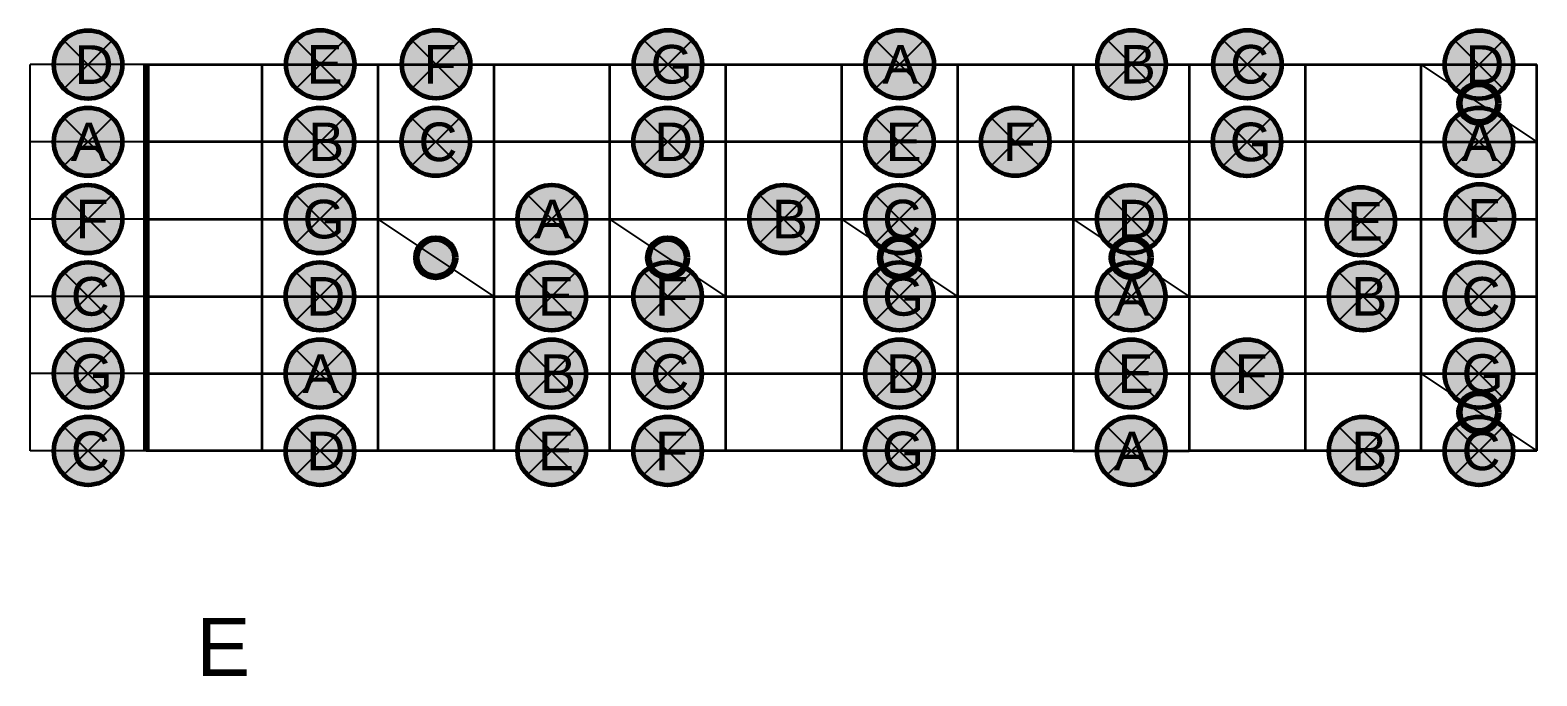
# Model space of a CAD drawing. Header units: inches. Extents: x 25 to 466, y -461 to -164.
# Drawn here: x 31.5 to 109.5, y -304.6 to -271.2 of the extents above; entities that cross this region are included whole.
import ezdxf

# ---------------------------------------------------------------- set-up
doc = ezdxf.new("R2010")
doc.units = ezdxf.units.IN
doc.header["$MEASUREMENT"] = 0
for name, color, linetype, lineweight in [('0th fret', 7, 'Continuous', 120), ('frets', 7, 'Continuous', 35), ('krugovi', 7, 'Continuous', 60), ('linija1mm', 7, 'Continuous', 100)]:
    doc.layers.add(name, color=color, linetype=linetype, lineweight=lineweight)
doc.layers.add('invisible', color=110, linetype='Continuous', plot=False)
doc.styles.get("Standard").update_dxf_attribs({"font": 'arial.ttf'})

msp = doc.modelspace()

# ---------------------------------------------------------------- hatches: boundary and pattern name
at = {"layer": 'frets'}
h = msp.add_hatch(color=255, dxfattribs=at)
h.dxf.hatch_style = 1
edge = h.paths.add_edge_path()
edge.add_arc((34.512, -272.94), 1.768, 0, 360)
h = msp.add_hatch(color=255, dxfattribs=at)
h.dxf.hatch_style = 1
edge = h.paths.add_edge_path()
edge.add_arc((46.528, -272.924), 1.768, 0, 360)
h = msp.add_hatch(color=255, dxfattribs=at)
h.dxf.hatch_style = 1
edge = h.paths.add_edge_path()
edge.add_arc((52.528, -272.924), 1.768, 0, 360)
h = msp.add_hatch(color=255, dxfattribs=at)
h.dxf.hatch_style = 1
edge = h.paths.add_edge_path()
edge.add_arc((64.528, -272.924), 1.768, 0, 360)
h = msp.add_hatch(color=255, dxfattribs=at)
h.dxf.hatch_style = 1
edge = h.paths.add_edge_path()
edge.add_arc((76.528, -272.924), 1.768, 0, 360)
h = msp.add_hatch(color=255, dxfattribs=at)
h.dxf.hatch_style = 1
edge = h.paths.add_edge_path()
edge.add_arc((88.528, -272.924), 1.768, 0, 360)
h = msp.add_hatch(color=255, dxfattribs=at)
h.dxf.hatch_style = 1
edge = h.paths.add_edge_path()
edge.add_arc((94.528, -272.924), 1.768, 0, 360)
h = msp.add_hatch(color=255, dxfattribs=at)
h.dxf.hatch_style = 1
edge = h.paths.add_edge_path()
edge.add_arc((106.512, -272.94), 1.768, 0, 360)
h = msp.add_hatch(color=255, dxfattribs=at)
h.dxf.hatch_style = 1
edge = h.paths.add_edge_path()
edge.add_arc((34.512, -276.94), 1.768, 0, 360)
h = msp.add_hatch(color=255, dxfattribs=at)
h.dxf.hatch_style = 1
edge = h.paths.add_edge_path()
edge.add_arc((46.512, -276.94), 1.768, 0, 360)
h = msp.add_hatch(color=255, dxfattribs=at)
h.dxf.hatch_style = 1
edge = h.paths.add_edge_path()
edge.add_arc((52.512, -276.94), 1.768, 0, 360)
h = msp.add_hatch(color=255, dxfattribs=at)
h.dxf.hatch_style = 1
edge = h.paths.add_edge_path()
edge.add_arc((64.512, -276.94), 1.768, 0, 360)
h = msp.add_hatch(color=255, dxfattribs=at)
h.dxf.hatch_style = 1
edge = h.paths.add_edge_path()
edge.add_arc((76.512, -276.94), 1.768, 0, 360)
h = msp.add_hatch(color=255, dxfattribs=at)
h.dxf.hatch_style = 1
edge = h.paths.add_edge_path()
edge.add_arc((82.512, -276.94), 1.768, 0, 360)
h = msp.add_hatch(color=255, dxfattribs=at)
h.dxf.hatch_style = 1
edge = h.paths.add_edge_path()
edge.add_arc((94.506, -276.946), 1.768, 0, 360)
h = msp.add_hatch(color=255, dxfattribs=at)
h.dxf.hatch_style = 1
edge = h.paths.add_edge_path()
edge.add_arc((106.512, -276.94), 1.768, 0, 360)
h = msp.add_hatch(color=255, dxfattribs=at)
h.dxf.hatch_style = 1
edge = h.paths.add_edge_path()
edge.add_arc((34.512, -280.94), 1.768, 0, 360)
h = msp.add_hatch(color=255, dxfattribs=at)
h.dxf.hatch_style = 1
edge = h.paths.add_edge_path()
edge.add_arc((46.512, -280.94), 1.768, 0, 360)
h = msp.add_hatch(color=255, dxfattribs=at)
h.dxf.hatch_style = 1
edge = h.paths.add_edge_path()
edge.add_arc((58.512, -280.94), 1.768, 0, 360)
h = msp.add_hatch(color=255, dxfattribs=at)
h.dxf.hatch_style = 1
edge = h.paths.add_edge_path()
edge.add_arc((70.512, -280.94), 1.768, 0, 360)
h = msp.add_hatch(color=255, dxfattribs=at)
h.dxf.hatch_style = 1
edge = h.paths.add_edge_path()
edge.add_arc((76.512, -280.94), 1.768, 0, 360)
h = msp.add_hatch(color=255, dxfattribs=at)
h.dxf.hatch_style = 1
edge = h.paths.add_edge_path()
edge.add_arc((88.512, -280.94), 1.768, 0, 360)
h = msp.add_hatch(color=255, dxfattribs=at)
h.dxf.hatch_style = 1
edge = h.paths.add_edge_path()
edge.add_arc((106.554, -280.898), 1.768, 0, 360)
h = msp.add_hatch(color=255, dxfattribs=at)
h.dxf.hatch_style = 1
edge = h.paths.add_edge_path()
edge.add_arc((100.399, -281.053), 1.768, 0, 360)
h = msp.add_hatch(color=255, dxfattribs=at)
h.dxf.hatch_style = 1
edge = h.paths.add_edge_path()
edge.add_arc((34.512, -284.94), 1.768, 0, 360)
h = msp.add_hatch(color=255, dxfattribs=at)
h.dxf.hatch_style = 1
edge = h.paths.add_edge_path()
edge.add_arc((46.512, -284.94), 1.768, 0, 360)
h = msp.add_hatch(color=255, dxfattribs=at)
h.dxf.hatch_style = 1
edge = h.paths.add_edge_path()
edge.add_arc((58.512, -284.94), 1.768, 0, 360)
h = msp.add_hatch(color=255, dxfattribs=at)
h.dxf.hatch_style = 1
edge = h.paths.add_edge_path()
edge.add_arc((64.512, -284.94), 1.768, 0, 360)
h = msp.add_hatch(color=255, dxfattribs=at)
h.dxf.hatch_style = 1
edge = h.paths.add_edge_path()
edge.add_arc((76.512, -284.94), 1.768, 0, 360)
h = msp.add_hatch(color=255, dxfattribs=at)
h.dxf.hatch_style = 1
edge = h.paths.add_edge_path()
edge.add_arc((88.512, -284.94), 1.768, 0, 360)
h = msp.add_hatch(color=255, dxfattribs=at)
h.dxf.hatch_style = 1
edge = h.paths.add_edge_path()
edge.add_arc((100.512, -284.94), 1.768, 0, 360)
h = msp.add_hatch(color=255, dxfattribs=at)
h.dxf.hatch_style = 1
edge = h.paths.add_edge_path()
edge.add_arc((106.512, -284.94), 1.768, 0, 360)
h = msp.add_hatch(color=255, dxfattribs=at)
h.dxf.hatch_style = 1
edge = h.paths.add_edge_path()
edge.add_arc((34.512, -288.94), 1.768, 0, 360)
h = msp.add_hatch(color=255, dxfattribs=at)
h.dxf.hatch_style = 1
edge = h.paths.add_edge_path()
edge.add_arc((46.512, -288.94), 1.768, 0, 360)
h = msp.add_hatch(color=255, dxfattribs=at)
h.dxf.hatch_style = 1
edge = h.paths.add_edge_path()
edge.add_arc((58.512, -288.94), 1.768, 0, 360)
h = msp.add_hatch(color=255, dxfattribs=at)
h.dxf.hatch_style = 1
edge = h.paths.add_edge_path()
edge.add_arc((64.512, -288.94), 1.768, 0, 360)
h = msp.add_hatch(color=255, dxfattribs=at)
h.dxf.hatch_style = 1
edge = h.paths.add_edge_path()
edge.add_arc((76.512, -288.94), 1.768, 0, 360)
h = msp.add_hatch(color=255, dxfattribs=at)
h.dxf.hatch_style = 1
edge = h.paths.add_edge_path()
edge.add_arc((88.512, -288.94), 1.768, 0, 360)
h = msp.add_hatch(color=255, dxfattribs=at)
h.dxf.hatch_style = 1
edge = h.paths.add_edge_path()
edge.add_arc((94.512, -288.94), 1.768, 0, 360)
h = msp.add_hatch(color=255, dxfattribs=at)
h.dxf.hatch_style = 1
edge = h.paths.add_edge_path()
edge.add_arc((106.512, -288.94), 1.768, 0, 360)
h = msp.add_hatch(color=255, dxfattribs=at)
h.dxf.hatch_style = 1
edge = h.paths.add_edge_path()
edge.add_arc((34.512, -292.94), 1.768, 0, 360)
h = msp.add_hatch(color=255, dxfattribs=at)
h.dxf.hatch_style = 1
edge = h.paths.add_edge_path()
edge.add_arc((46.512, -292.94), 1.768, 0, 360)
h = msp.add_hatch(color=255, dxfattribs=at)
h.dxf.hatch_style = 1
edge = h.paths.add_edge_path()
edge.add_arc((58.512, -292.94), 1.768, 0, 360)
h = msp.add_hatch(color=255, dxfattribs=at)
h.dxf.hatch_style = 1
edge = h.paths.add_edge_path()
edge.add_arc((64.512, -292.94), 1.768, 0, 360)
h = msp.add_hatch(color=255, dxfattribs=at)
h.dxf.hatch_style = 1
edge = h.paths.add_edge_path()
edge.add_arc((76.506, -292.946), 1.768, 0, 360)
h = msp.add_hatch(color=255, dxfattribs=at)
h.dxf.hatch_style = 1
edge = h.paths.add_edge_path()
edge.add_arc((88.512, -292.94), 1.768, 0, 360)
h = msp.add_hatch(color=255, dxfattribs=at)
h.dxf.hatch_style = 1
edge = h.paths.add_edge_path()
edge.add_arc((100.512, -292.94), 1.768, 0, 360)
h = msp.add_hatch(color=255, dxfattribs=at)
h.dxf.hatch_style = 1
edge = h.paths.add_edge_path()
edge.add_arc((106.512, -292.94), 1.768, 0, 360)
at = {"layer": 'linija1mm'}
h = msp.add_hatch(color=256, dxfattribs=at)
h.dxf.hatch_style = 1
edge = h.paths.add_edge_path()
edge.add_arc((106.512, -274.94), 1, 0, 360)
h = msp.add_hatch(color=256, dxfattribs=at)
h.dxf.hatch_style = 1
edge = h.paths.add_edge_path()
edge.add_arc((52.512, -282.94), 1, 0, 360)
h = msp.add_hatch(color=256, dxfattribs=at)
h.dxf.hatch_style = 1
edge = h.paths.add_edge_path()
edge.add_arc((64.512, -282.94), 1, 0, 360)
h = msp.add_hatch(color=256, dxfattribs=at)
h.dxf.hatch_style = 1
edge = h.paths.add_edge_path()
edge.add_arc((76.512, -282.94), 1, 0, 360)
h = msp.add_hatch(color=256, dxfattribs=at)
h.dxf.hatch_style = 1
edge = h.paths.add_edge_path()
edge.add_arc((88.512, -282.94), 1, 0, 360)
h = msp.add_hatch(color=256, dxfattribs=at)
h.dxf.hatch_style = 1
edge = h.paths.add_edge_path()
edge.add_arc((106.512, -290.94), 1, 0, 360)

# ---------------------------------------------------------------- linework, layer by layer
for p, q in [((87.278, -271.674), (89.778, -274.174)), ((89.778, -271.674), (87.278, -274.174)), ((45.262, -275.69), (47.762, -278.19)), ((47.762, -275.69), (45.262, -278.19)), ((69.262, -279.69), (71.762, -282.19)), ((71.762, -279.69), (69.262, -282.19)), ((99.262, -283.69), (101.762, -286.19)), ((101.762, -283.69), (99.262, -286.19)), ((57.262, -287.69), (59.762, -290.19)), ((59.762, -287.69), (57.262, -290.19)), ((99.262, -291.69), (101.762, -294.19)), ((101.762, -291.69), (99.262, -294.19))]:
    msp.add_line(p, q)
at = {"layer": '0th fret'}
msp.add_line((37.512, -272.94), (37.512, -292.94), dxfattribs=at)
at = {"layer": 'frets'}
for p, q in [((37.512, -272.94), (43.512, -272.94)), ((43.512, -272.94), (49.512, -272.94)), ((43.512, -272.94), (43.512, -292.94)), ((49.512, -272.94), (55.512, -272.94)), ((49.512, -272.94), (49.512, -292.94)), ((55.512, -272.94), (61.512, -272.94)), ((55.512, -272.94), (55.512, -292.94)), ((61.512, -272.94), (67.512, -272.94)), ((61.512, -272.94), (61.512, -292.94)), ((67.512, -272.94), (73.512, -272.94)), ((67.512, -272.94), (67.512, -292.94)), ((73.512, -272.94), (79.512, -272.94)), ((73.512, -272.94), (73.512, -292.94)), ((79.512, -272.94), (85.512, -272.94)), ((79.512, -272.94), (79.512, -292.94)), ((85.512, -272.94), (91.512, -272.94)), ((85.512, -272.94), (85.512, -292.94)), ((91.512, -272.94), (97.512, -272.94)), ((91.512, -272.94), (91.512, -292.94)), ((97.512, -272.94), (103.512, -272.94)), ((97.512, -272.94), (97.512, -292.94)), ((103.512, -272.94), (109.512, -272.94)), ((103.512, -272.94), (103.512, -292.94)), ((109.512, -292.94), (109.512, -272.94)), ((43.512, -276.94), (37.512, -276.94)), ((49.512, -276.94), (43.512, -276.94)), ((55.512, -276.94), (49.512, -276.94)), ((61.512, -276.94), (55.512, -276.94)), ((67.512, -276.94), (61.512, -276.94)), ((73.512, -276.94), (67.512, -276.94)), ((79.512, -276.94), (73.512, -276.94)), ((85.512, -276.94), (79.512, -276.94)), ((91.512, -276.94), (85.512, -276.94)), ((97.512, -276.94), (91.512, -276.94)), ((103.512, -276.94), (97.512, -276.94)), ((103.512, -276.94), (109.512, -276.94)), ((37.512, -280.94), (43.512, -280.94)), ((43.512, -280.94), (49.512, -280.94)), ((49.512, -280.94), (55.512, -280.94)), ((55.512, -280.94), (61.512, -280.94)), ((61.512, -280.94), (67.512, -280.94)), ((67.512, -280.94), (73.512, -280.94)), ((73.512, -280.94), (79.512, -280.94)), ((79.512, -280.94), (85.512, -280.94)), ((85.512, -280.94), (91.512, -280.94)), ((91.512, -280.94), (97.512, -280.94)), ((97.512, -280.94), (103.512, -280.94)), ((103.512, -280.94), (109.512, -280.94)), ((37.512, -284.94), (43.512, -284.94)), ((43.512, -284.94), (49.512, -284.94)), ((49.512, -284.94), (55.512, -284.94)), ((55.512, -284.94), (61.512, -284.94)), ((61.512, -284.94), (67.512, -284.94)), ((67.512, -284.94), (73.512, -284.94)), ((73.512, -284.94), (79.512, -284.94)), ((79.512, -284.94), (85.512, -284.94)), ((85.512, -284.94), (91.512, -284.94)), ((91.512, -284.94), (97.512, -284.94)), ((97.512, -284.94), (103.512, -284.94)), ((103.512, -284.94), (109.512, -284.94)), ((37.512, -288.94), (43.512, -288.94)), ((43.512, -288.94), (49.512, -288.94)), ((49.512, -288.94), (55.512, -288.94)), ((55.512, -288.94), (61.512, -288.94)), ((61.512, -288.94), (67.512, -288.94)), ((67.512, -288.94), (73.512, -288.94)), ((73.512, -288.94), (79.512, -288.94)), ((79.512, -288.94), (85.512, -288.94)), ((85.512, -288.94), (91.512, -288.94)), ((91.512, -288.94), (97.512, -288.94)), ((97.512, -288.94), (103.512, -288.94)), ((103.512, -288.94), (109.512, -288.94)), ((43.512, -292.94), (37.512, -292.94)), ((49.512, -292.94), (43.512, -292.94)), ((55.512, -292.94), (49.512, -292.94)), ((61.512, -292.94), (55.512, -292.94)), ((67.512, -292.94), (61.512, -292.94)), ((73.512, -292.94), (67.512, -292.94)), ((79.512, -292.94), (73.512, -292.94)), ((85.512, -292.94), (79.512, -292.94)), ((85.512, -292.94), (91.512, -292.94)), ((97.512, -292.94), (91.512, -292.94)), ((103.512, -292.94), (97.512, -292.94)), ((109.512, -292.94), (103.512, -292.94))]:
    msp.add_line(p, q, dxfattribs=at)
at = {"layer": 'invisible'}
for p, q in [((33.262, -271.69), (35.762, -274.19)), ((35.762, -271.69), (33.262, -274.19)), ((45.278, -271.674), (47.778, -274.174)), ((47.778, -271.674), (45.278, -274.174)), ((51.278, -271.674), (53.778, -274.174)), ((53.778, -271.674), (51.278, -274.174)), ((63.278, -271.674), (65.778, -274.174)), ((65.778, -271.674), (63.278, -274.174)), ((75.278, -271.674), (77.778, -274.174)), ((77.778, -271.674), (75.278, -274.174)), ((93.278, -271.674), (95.778, -274.174)), ((95.778, -271.674), (93.278, -274.174)), ((105.262, -271.69), (107.762, -274.19)), ((107.762, -271.69), (105.262, -274.19)), ((37.512, -272.94), (31.512, -272.94)), ((31.512, -292.94), (31.512, -272.94)), ((103.512, -272.94), (109.512, -276.94)), ((33.262, -275.69), (35.762, -278.19)), ((35.762, -275.69), (33.262, -278.19)), ((51.262, -275.69), (53.762, -278.19)), ((53.762, -275.69), (51.262, -278.19)), ((63.262, -275.69), (65.762, -278.19)), ((65.762, -275.69), (63.262, -278.19)), ((75.262, -275.69), (77.762, -278.19)), ((77.762, -275.69), (75.262, -278.19)), ((81.262, -275.69), (83.762, -278.19)), ((83.762, -275.69), (81.262, -278.19)), ((93.256, -275.696), (95.756, -278.196)), ((95.756, -275.696), (93.256, -278.196)), ((105.262, -275.69), (107.762, -278.19)), ((107.762, -275.69), (105.262, -278.19)), ((37.512, -276.94), (31.512, -276.94)), ((33.262, -279.69), (35.762, -282.19)), ((35.762, -279.69), (33.262, -282.19)), ((45.262, -279.69), (47.762, -282.19)), ((47.762, -279.69), (45.262, -282.19)), ((57.262, -279.69), (59.762, -282.19)), ((59.762, -279.69), (57.262, -282.19)), ((75.262, -279.69), (77.762, -282.19)), ((77.762, -279.69), (75.262, -282.19)), ((87.262, -279.69), (89.762, -282.19)), ((89.762, -279.69), (87.262, -282.19)), ((99.149, -279.803), (101.649, -282.303)), ((101.649, -279.803), (99.149, -282.303)), ((105.304, -279.648), (107.804, -282.148)), ((107.804, -279.648), (105.304, -282.148)), ((37.512, -280.94), (31.512, -280.94)), ((49.512, -280.94), (55.512, -284.94)), ((61.512, -280.94), (67.512, -284.94)), ((73.512, -280.94), (79.512, -284.94)), ((85.512, -280.94), (91.512, -284.94)), ((33.262, -283.69), (35.762, -286.19)), ((35.762, -283.69), (33.262, -286.19)), ((45.262, -283.69), (47.762, -286.19)), ((47.762, -283.69), (45.262, -286.19)), ((57.262, -283.69), (59.762, -286.19)), ((59.762, -283.69), (57.262, -286.19)), ((63.262, -283.69), (65.762, -286.19)), ((65.762, -283.69), (63.262, -286.19)), ((75.262, -283.69), (77.762, -286.19)), ((77.762, -283.69), (75.262, -286.19)), ((87.262, -283.69), (89.762, -286.19)), ((89.762, -283.69), (87.262, -286.19)), ((105.262, -283.69), (107.762, -286.19)), ((107.762, -283.69), (105.262, -286.19)), ((37.512, -284.94), (31.512, -284.94)), ((33.262, -287.69), (35.762, -290.19)), ((35.762, -287.69), (33.262, -290.19)), ((45.262, -287.69), (47.762, -290.19)), ((47.762, -287.69), (45.262, -290.19)), ((63.262, -287.69), (65.762, -290.19)), ((65.762, -287.69), (63.262, -290.19)), ((75.262, -287.69), (77.762, -290.19)), ((77.762, -287.69), (75.262, -290.19)), ((87.262, -287.69), (89.762, -290.19)), ((89.762, -287.69), (87.262, -290.19)), ((93.262, -287.69), (95.762, -290.19)), ((95.762, -287.69), (93.262, -290.19)), ((105.262, -287.69), (107.762, -290.19)), ((107.762, -287.69), (105.262, -290.19)), ((37.512, -288.94), (31.512, -288.94)), ((103.512, -288.94), (109.512, -292.94)), ((33.262, -291.69), (35.762, -294.19)), ((35.762, -291.69), (33.262, -294.19)), ((45.262, -291.69), (47.762, -294.19)), ((47.762, -291.69), (45.262, -294.19)), ((57.262, -291.69), (59.762, -294.19)), ((59.762, -291.69), (57.262, -294.19)), ((63.262, -291.69), (65.762, -294.19)), ((65.762, -291.69), (63.262, -294.19)), ((75.256, -291.696), (77.756, -294.196)), ((77.756, -291.696), (75.256, -294.196)), ((87.262, -291.69), (89.762, -294.19)), ((89.762, -291.69), (87.262, -294.19)), ((105.262, -291.69), (107.762, -294.19)), ((107.762, -291.69), (105.262, -294.19)), ((37.512, -292.94), (31.512, -292.94))]:
    msp.add_line(p, q, dxfattribs=at)
at = {"layer": 'krugovi'}
for centre in [(34.512, -272.94), (46.528, -272.924), (52.528, -272.924), (64.528, -272.924), (76.528, -272.924), (88.528, -272.924), (94.528, -272.924), (106.512, -272.94), (34.512, -276.94), (46.512, -276.94), (52.512, -276.94), (64.512, -276.94), (76.512, -276.94), (82.512, -276.94), (94.506, -276.946), (106.512, -276.94), (34.512, -280.94), (46.512, -280.94), (58.512, -280.94), (70.512, -280.94), (76.512, -280.94), (88.512, -280.94), (106.554, -280.898), (100.399, -281.053), (34.512, -284.94), (46.512, -284.94), (58.512, -284.94), (64.512, -284.94), (76.512, -284.94), (88.512, -284.94), (100.512, -284.94), (106.512, -284.94), (34.512, -288.94), (46.512, -288.94), (58.512, -288.94), (64.512, -288.94), (76.512, -288.94), (88.512, -288.94), (94.512, -288.94), (106.512, -288.94), (34.512, -292.94), (46.512, -292.94), (58.512, -292.94), (64.512, -292.94), (76.506, -292.946), (88.512, -292.94), (100.512, -292.94), (106.512, -292.94)]:
    msp.add_circle(centre, 1.768, dxfattribs=at)
at = {"layer": 'linija1mm'}
for centre in [(106.512, -274.94), (52.512, -282.94), (64.512, -282.94), (76.512, -282.94), (88.512, -282.94), (106.512, -290.94)]:
    msp.add_circle(centre, 1, dxfattribs=at)

# ---------------------------------------------------------------- texts
at = {"attachment_point": 1}
for s, width, insert, char_height in [('D', 2, (33.813, -271.94), 2), ('E', 2.5, (45.82, -271.924), 2), ('F', 2.5, (51.878, -271.924), 2), ('G', 2.5, (63.632, -271.924), 2), ('A', 2.5, (75.632, -271.924), 2), ('B', 2.5, (87.921, -271.924), 2), ('C', 2.5, (93.632, -271.924), 2), ('D', 2, (105.813, -271.94), 2), ('A', 2.5, (33.615, -275.94), 2), ('B', 2.5, (45.905, -275.94), 2), ('C', 2.5, (51.615, -275.94), 2), ('D', 2, (63.813, -275.94), 2), ('E', 2.5, (75.804, -275.94), 2), ('F', 2.5, (81.862, -275.94), 2), ('G', 2.5, (93.61, -275.946), 2), ('A', 2.5, (105.615, -275.94), 2), ('F', 2.5, (33.862, -279.94), 2), ('G', 2.5, (45.615, -279.94), 2), ('A', 2.5, (57.615, -279.94), 2), ('B', 2.5, (69.905, -279.94), 2), ('C', 2.5, (75.615, -279.94), 2), ('D', 2, (87.813, -279.94), 2), ('F', 2.5, (105.904, -279.898), 2), ('E', 2.5, (99.691, -280.053), 2), ('C', 2.5, (33.615, -283.94), 2), ('G', 2.5, (75.615, -283.94), 2), ('C', 2.5, (105.615, -283.94), 2), ('D', 2, (45.813, -283.94), 2), ('E', 2.5, (57.804, -283.94), 2), ('F', 2.5, (63.862, -283.94), 2), ('A', 2.5, (87.615, -283.94), 2), ('B', 2.5, (99.905, -283.94), 2), ('G', 2.5, (33.615, -287.94), 2), ('A', 2.5, (45.615, -287.94), 2), ('B', 2.5, (57.905, -287.94), 2), ('C', 2.5, (63.615, -287.94), 2), ('D', 2, (75.813, -287.94), 2), ('E', 2.5, (87.804, -287.94), 2), ('F', 2.5, (93.862, -287.94), 2), ('G', 2.5, (105.615, -287.94), 2), ('C', 2.5, (33.615, -291.94), 2), ('D', 2, (45.813, -291.94), 2), ('E', 2.5, (57.804, -291.94), 2), ('F', 2.5, (63.862, -291.94), 2), ('G', 2.5, (75.61, -291.946), 2), ('A', 2.5, (87.615, -291.94), 2), ('B', 2.5, (99.905, -291.94), 2), ('C', 2.5, (105.615, -291.94), 2), ('E', 2.5, (40.113, -301.591), 3)]:
    msp.add_mtext_dynamic_manual_height_columns(s, width=width, gutter_width=1, heights=[0], dxfattribs=dict(at, insert=insert, char_height=char_height))

doc.saveas('drawing.dxf')
